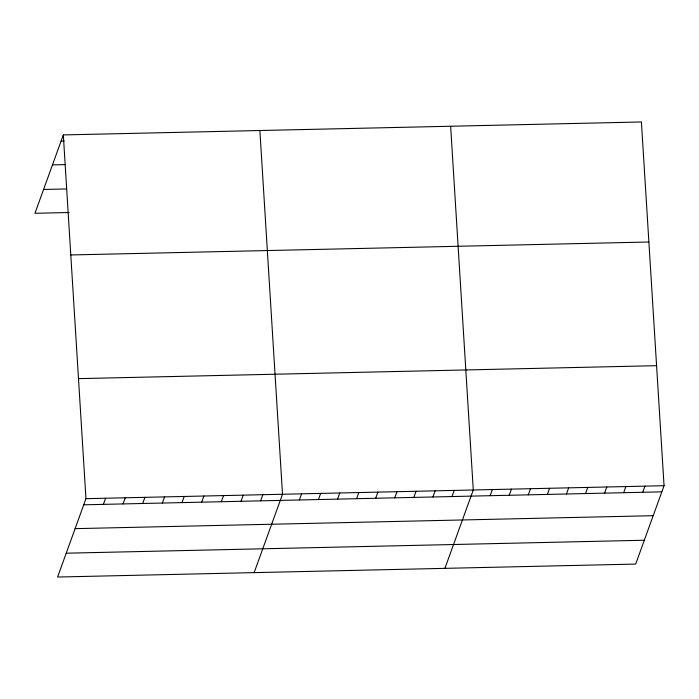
<?xml version="1.0" encoding="UTF-8"?>
<svg xmlns="http://www.w3.org/2000/svg" width="699" height="699" viewBox="0 0 699 699"><rect width="100%" height="100%" fill="white"/><g stroke="black" fill="none" stroke-linecap="round" stroke-linejoin="round"><path stroke-width="1.05" d="M63.321 134.924L85.96 498.667L57.589 577.033L635.679 564.076L664.05 485.709L641.411 121.967L63.321 134.924L34.95 213.291L69.087 212.522M103.391 504.363L105.619 498.23M123.05 503.927L125.27 497.784M142.701 503.481L144.929 497.347M162.36 503.044L164.58 496.902M182.011 502.607L184.239 496.465M201.67 502.162L203.89 496.028M221.321 501.725L223.549 495.582M240.98 501.279L243.2 495.145M260.631 500.842L262.859 494.7M254.139 572.63L282.51 494.263L259.871 130.521M299.364 499.977L301.584 493.835M318.438 499.549L320.666 493.407M337.521 499.121L339.74 492.978M356.595 498.693L358.814 492.55M375.669 498.265L377.897 492.122M394.752 497.837L396.971 491.694M413.825 497.408L416.054 491.266M432.908 496.98L435.127 490.847M451.982 496.552L454.201 490.418M444.913 568.348L473.284 489.99L450.637 126.248M490.139 495.696L492.358 489.562M509.213 495.268L511.432 489.134M528.287 494.84L530.515 488.706M547.369 494.411L549.589 488.278M566.443 493.992L568.663 487.85M585.517 493.564L587.745 487.421M604.6 493.136L606.819 486.993M623.674 492.708L625.893 486.565M642.748 492.279L644.976 486.137M61.093 141.067L64.194 140.997M52.469 164.894L64.885 164.623M43.574 189.455L66.335 188.948M70.791 254.96L648.882 242.003M78.489 378.631L656.579 365.673M85.96 498.667L664.05 485.709M83.74 504.809L661.831 491.851M75.108 528.645L653.198 515.687M66.222 553.197L644.312 540.24"/></g></svg>
